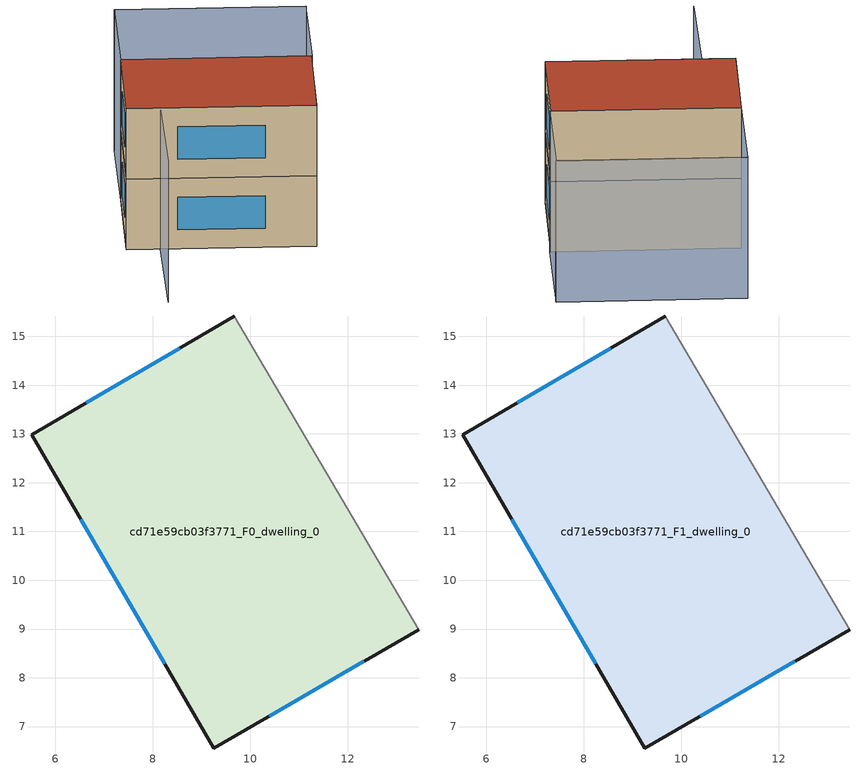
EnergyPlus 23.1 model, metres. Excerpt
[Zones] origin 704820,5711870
cd71e59cb03f3771_F0_dwelling_0
 floor ground (EU_floor_Construction): 9.67,15.42 13.45,8.99 9.25,6.56 5.51,12.98 z0
 wall outside (EU_wall_Construction): 9.67,15.42 5.51,12.98 9.25,6.56 13.45,8.99 z0:3
 wall adiabatic (EU_wall_Construction): 13.45,8.99 9.67,15.42 z0:3
 window (EU_Window_Construction): 8.55,14.76 6.63,13.64 / 10.39,7.22 12.32,8.33 / 6.52,11.25 8.24,8.29 z0.81:2.19
cd71e59cb03f3771_F1_dwelling_0
 floor to cd71e59cb03f3771_F0_dwelling_0 (EU_floor_Construction): 9.67,15.42 13.45,8.99 9.25,6.56 5.51,12.98 z3
 wall outside (EU_wall_Construction): 9.67,15.42 5.51,12.98 9.25,6.56 13.45,8.99 z3:6
 wall adiabatic (EU_wall_Construction): 13.45,8.99 9.67,15.42 z3:6
 window (EU_Window_Construction): 8.55,14.76 6.63,13.64 / 10.39,7.22 12.32,8.33 / 6.52,11.25 8.24,8.29 z3.81:5.19
 roof outside (EU_roof_Construction): 13.45,8.99 9.67,15.42 5.51,12.98 9.25,6.56 z6
shading: 1.73,9.15 6.18,11.83 / 17.64,11.4 13.87,17.85 / 13.47,8.97 9.67,15.42 / 9.67,15.42 13.87,17.89 / 13.87,17.89 17.67,11.44 / 17.67,11.44 13.47,8.97 z0:6
[Building]
EU S2 Campaign: North Axis=0; Terrain=City; Solar Distribution=FullExterior
[Site:Location]
London: Latitude=51.5; Longitude=-0.5; Time Zone=0; Elevation=25
[SizingPeriod:WeatherFileDays]
AnnualSizingPeriod: Begin Month=1; Begin Day of Month=1; End Month=12; End Day of Month=31; Day of Week for Start Day=Monday; Use Weather File Daylight Saving Period=No; Use Weather File Rain and Snow Indicators=No
[MATERIAL]
EU_InternalMass_Material: Roughness=MediumRough; Thickness=0.1; Conductivity=1; Density=1800; Specific Heat=900; Thermal Absorptance=0.9; Solar Absorptance=0.7; Visible Absorptance=0.7
[MATERIAL:NOMASS] Roughness=MediumRough; Thermal Absorptance=0.9; Solar Absorptance=0.7; Visible Absorptance=0.7
Name | Thermal Resistance
EU_wall_NoMass | 0.555556
EU_roof_NoMass | 0.510204
EU_floor_NoMass | 1.68919
[WINDOWMATERIAL:SIMPLEGLAZINGSYSTEM]
EU_Window_SimpleGlazing: UFactor=3.96; Solar Heat Gain Coefficient=0.85; Visible Transmittance=0.85
[CONSTRUCTION]
EU_wall_Construction: EU_wall_NoMass
EU_roof_Construction: EU_roof_NoMass
EU_floor_Construction: EU_floor_NoMass
EU_Window_Construction: EU_Window_SimpleGlazing
EU_InternalMass_Construction: EU_InternalMass_Material
[ZONE] Type=1; Multiplier=1; Ceiling Height=autocalculate; Floor Area=autocalculate; Part of Total Floor Area=Yes
Name | Volume
cd71e59cb03f3771_F0_dwelling_0 | 108.015
cd71e59cb03f3771_F1_dwelling_0 | 108.014
[INTERNALMASS] Construction=EU_InternalMass_Construction; Surface Area=36.005
Name | Zone or ZoneList
cd71e59cb03f3771_F0_dwelling_0_EU_InternalMass | cd71e59cb03f3771_F0_dwelling_0
cd71e59cb03f3771_F1_dwelling_0_EU_InternalMass | cd71e59cb03f3771_F1_dwelling_0
[OTHEREQUIPMENT] Fuel Type=Electricity; Design Level Calculation Method=Watts/Area; Power per Zone Floor Area=1; Fraction Latent=0; Fraction Radiant=0; Fraction Lost=0; Carbon Dioxide Generation Rate=0; EndUse Subcategory=EU_Step8_InternalGains
Name | Zone or ZoneList or Space or SpaceList | Schedule
EU_Step8_InternalGain_cd71e59cb03f3771_F0_dwelling_0_f000 | cd71e59cb03f3771_F0_dwelling_0 | EU_Step8_GainSchedule_cd71e59cb03f3771_F0_dwelling_0_f000
EU_Step8_InternalGain_cd71e59cb03f3771_F1_dwelling_0_f000 | cd71e59cb03f3771_F1_dwelling_0 | EU_Step8_GainSchedule_cd71e59cb03f3771_F1_dwelling_0_f000
[ZONEVENTILATION:DESIGNFLOWRATE] Schedule=EU_AlwaysOn; Design Flow Rate Calculation Method=AirChanges/Hour; Air Changes per Hour=0.48; Ventilation Type=Natural; Fan Pressure Rise=0; Fan Total Efficiency=1; Constant Term Coefficient=1; Temperature Term Coefficient=0; Velocity Term Coefficient=0; Velocity Squared Term Coefficient=0; Minimum Indoor Temperature=-100; Maximum Indoor Temperature=100; Delta Temperature=-100; Minimum Outdoor Temperature=-100; Maximum Outdoor Temperature=100; Maximum Wind Speed=40
Name | Zone or ZoneList or Space or SpaceList
EU_ConstantAir_cd71e59cb03f3771_F0_dwelling_0 | cd71e59cb03f3771_F0_dwelling_0
EU_ConstantAir_cd71e59cb03f3771_F1_dwelling_0 | cd71e59cb03f3771_F1_dwelling_0
[HVACTEMPLATE:THERMOSTAT] Constant Heating Setpoint=20; Constant Cooling Setpoint=50
EU_HeatOnly_cd71e59cb03f3771_F0_dwelling_0; EU_HeatOnly_cd71e59cb03f3771_F1_dwelling_0
[HVACTEMPLATE:ZONE:IDEALLOADSAIRSYSTEM] System Availability Schedule=EU_AlwaysOn; Maximum Heating Supply Air Temperature=50; Minimum Cooling Supply Air Temperature=13; Maximum Heating Supply Air Humidity Ratio=0.0156; Minimum Cooling Supply Air Humidity Ratio=0.0077; Heating Limit=NoLimit; Cooling Limit=NoLimit; Heating Availability Schedule=EU_AlwaysOn; Cooling Availability Schedule=EU_CoolingOff; Dehumidification Control Type=ConstantSensibleHeatRatio; Cooling Sensible Heat Ratio=0.7; Dehumidification Setpoint=60; Humidification Control Type=None; Humidification Setpoint=30; Outdoor Air Method=None; Outdoor Air Flow Rate per Person=0.00944; Outdoor Air Flow Rate per Zone Floor Area=0; Outdoor Air Flow Rate per Zone=0; Demand Controlled Ventilation Type=None; Outdoor Air Economizer Type=NoEconomizer; Heat Recovery Type=None; Sensible Heat Recovery Effectiveness=0.7; Latent Heat Recovery Effectiveness=0.65
Name | Template Thermostat
cd71e59cb03f3771_F0_dwelling_0 | EU_HeatOnly_cd71e59cb03f3771_F0_dwelling_0
cd71e59cb03f3771_F1_dwelling_0 | EU_HeatOnly_cd71e59cb03f3771_F1_dwelling_0
[SIZING:ZONE] Zone Cooling Design Supply Air Temperature Input Method=SupplyAirTemperature; Zone Cooling Design Supply Air Temperature=13; Zone Heating Design Supply Air Temperature Input Method=SupplyAirTemperature; Zone Heating Design Supply Air Temperature=50; Zone Cooling Design Supply Air Humidity Ratio=0.008; Zone Heating Design Supply Air Humidity Ratio=0.008; Cooling Design Air Flow Method=DesignDay; Cooling Design Air Flow Rate=0; Cooling Minimum Air Flow per Zone Floor Area=0.000762; Cooling Minimum Air Flow=0; Cooling Minimum Air Flow Fraction=0.2; Heating Design Air Flow Method=DesignDay; Heating Design Air Flow Rate=0; Heating Maximum Air Flow per Zone Floor Area=0.002032; Heating Maximum Air Flow=0.141576; Heating Maximum Air Flow Fraction=0.3; Account for Dedicated Outdoor Air System=No; Dedicated Outdoor Air System Control Strategy=NeutralSupplyAir; Dedicated Outdoor Air Low Setpoint Temperature for Design=autosize; Dedicated Outdoor Air High Setpoint Temperature for Design=autosize; Zone Load Sizing Method=Sensible Load Only No Latent Load; Zone Latent Cooling Design Supply Air Humidity Ratio Input Method=HumidityRatioDifference; Zone Cooling Design Supply Air Humidity Ratio Difference=0.005; Zone Latent Heating Design Supply Air Humidity Ratio Input Method=HumidityRatioDifference; Zone Humidification Design Supply Air Humidity Ratio Difference=0.005
cd71e59cb03f3771_F0_dwelling_0; cd71e59cb03f3771_F1_dwelling_0
[SCHEDULE:CONSTANT]
Name | Hourly Value
EU_AlwaysOn | 1
EU_CoolingOff | 0
[SCHEDULE:FILE] Column Number=1; Rows to Skip at Top=0; Number of Hours of Data=8760; Column Separator=Comma; Interpolate to Timestep=No; Minutes per Item=60; Adjust Schedule for Daylight Savings=Yes
Name | File
EU_Step8_GainSchedule_cd71e59cb03f3771_F0_dwelling_0_f000 | ../../schedules/cd71e59cb03f3771/cd71e59cb03f3771_F0_dwelling_0_f000_gain.csv
EU_Step8_GainSchedule_cd71e59cb03f3771_F1_dwelling_0_f000 | ../../schedules/cd71e59cb03f3771/cd71e59cb03f3771_F1_dwelling_0_f000_gain.csv
